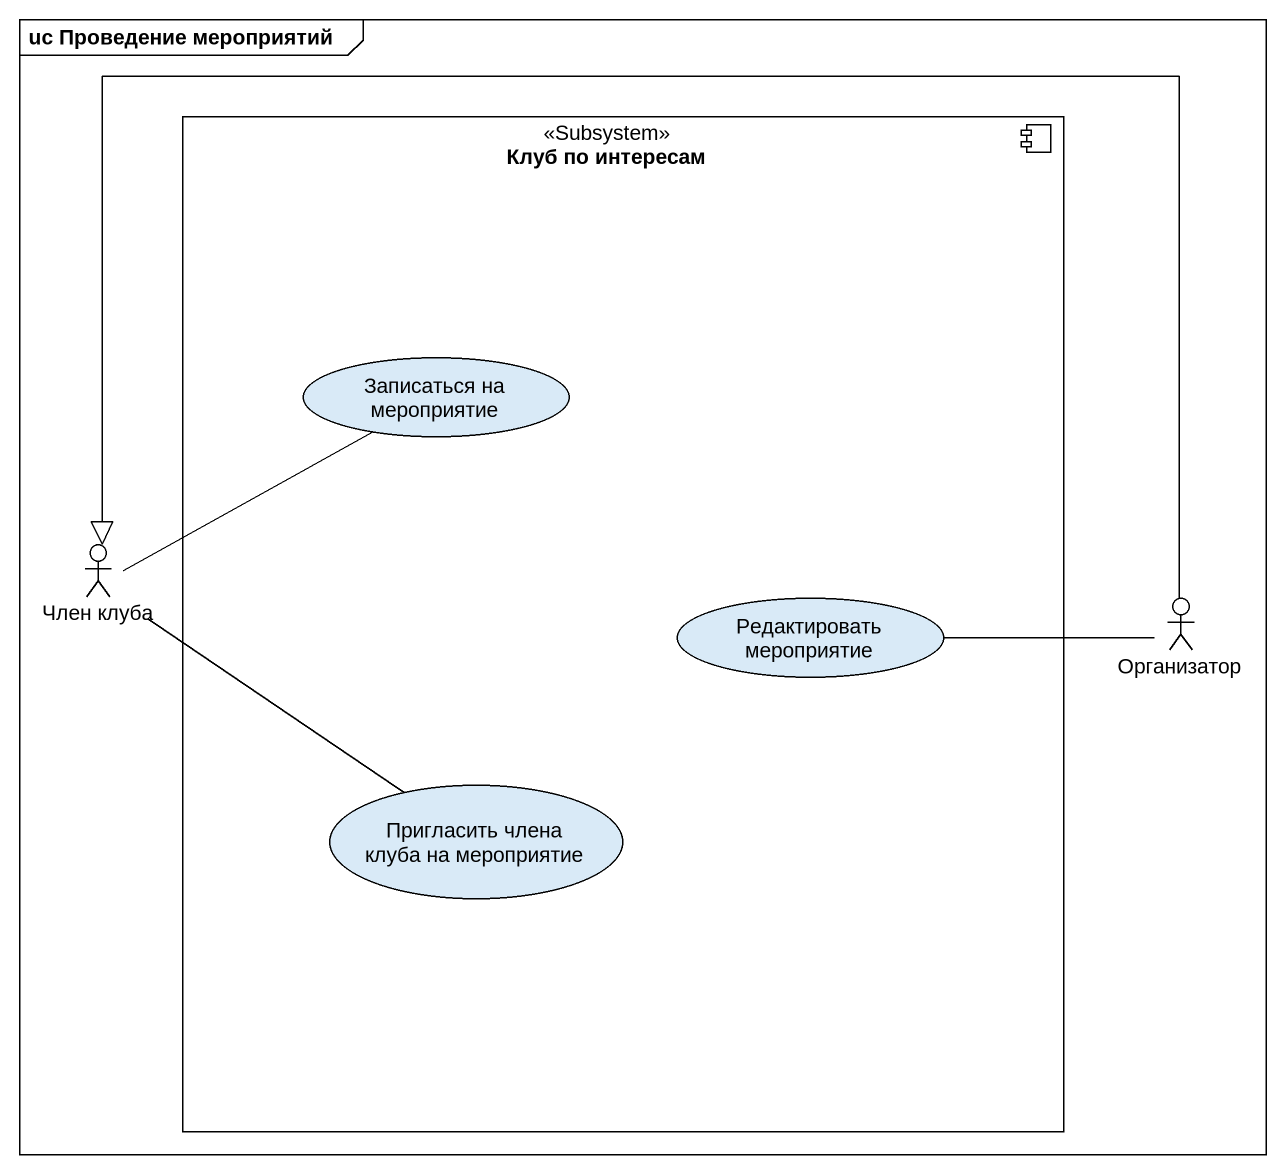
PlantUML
@startuml
mainframe uc Проведение мероприятий
component "Клуб по интересам" as Клуб_по_интересам <<Subsystem>> {
  usecase "Записаться на мероприятие" as Записаться_на_мероприятие
  usecase "Редактировать мероприятие" as Редактировать_мероприятие
  usecase "Пригласить члена клуба на мероприятие" as Пригласить_члена_клуба_на
}
actor "Член клуба" as Член_клуба
actor Организатор
Записаться_на_мероприятие -left- Член_клуба
Редактировать_мероприятие -right- Организатор
Организатор -left-|> Член_клуба
Пригласить_члена_клуба_на -up- Член_клуба
@enduml
